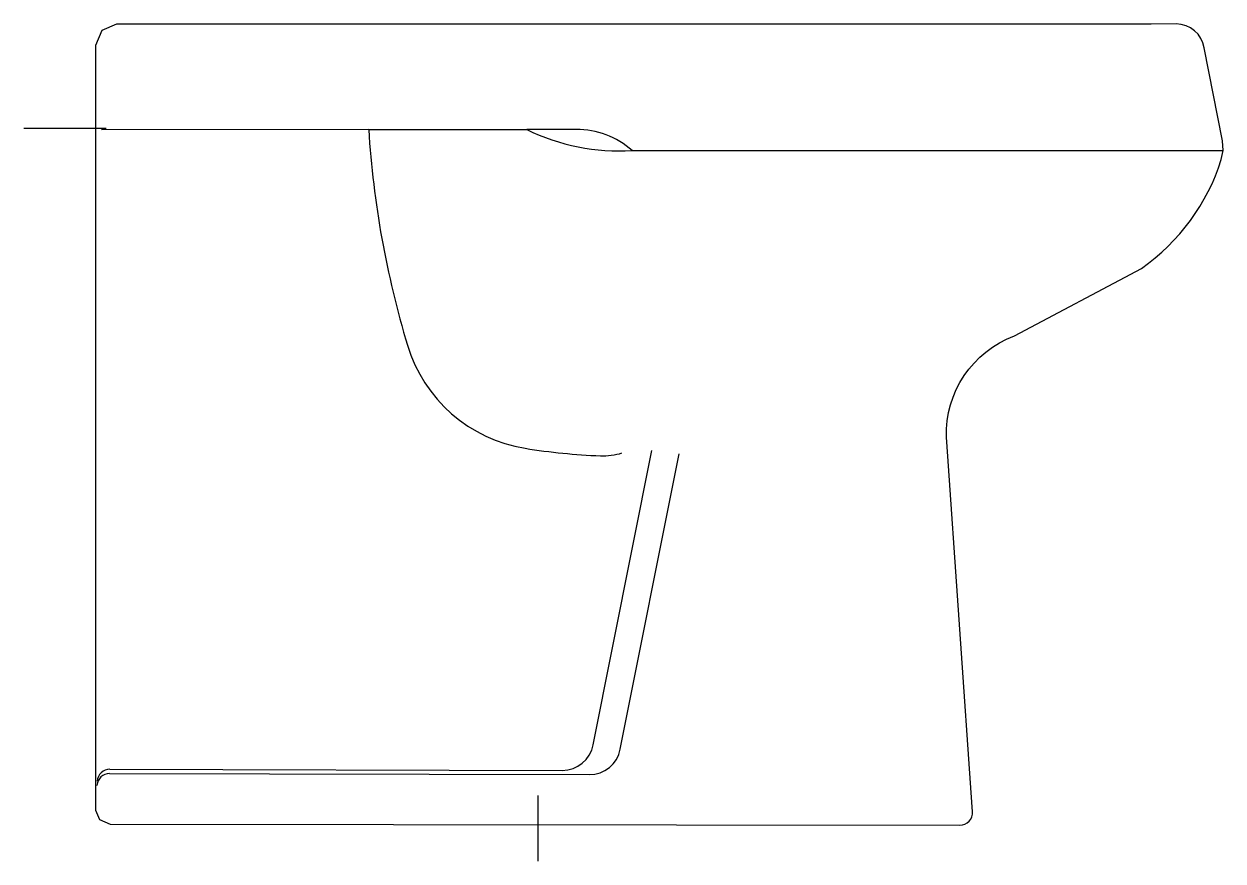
# Model space of a CAD drawing. Extents: x -989.615 to -989.045, y 923.536 to 923.934.
import ezdxf

# ---------------------------------------------------------------- set-up
doc = ezdxf.new("R2010")
doc.units = 0
doc.header["$LTSCALE"] = 0.280255554215243
doc.header["$MEASUREMENT"] = 0
doc.linetypes.add('AXES', pattern=[0.5400000065565109, 0.300000011920929, -0.07999999821186066, 0.07999999821186066, -0.07999999821186066])
doc.linetypes.add('CONTINU', pattern=[0])
doc.layers.get('0').update_dxf_attribs({"linetype": 'CONTINUOUS'})
doc.layers.add('DECA_EIXOS', color=5, linetype='AXES')

msp = doc.modelspace()

# ---------------------------------------------------------------- linework, layer by layer
at = {"linetype": 'CONTINUOUS'}
for p, q in [((-989.451145790665, 923.8836552911744), (-989.5780825510235, 923.8835789325262)), ((-989.4511457906651, 923.8836552911743), (-989.3760811126747, 923.8837146775516)), ((-989.3260355513626, 923.8737055096317), (-989.0453855994838, 923.8737055096317)), ((-989.3410836915236, 923.7287862741151), (-989.341084208477, 923.7287862947352))]:
    msp.add_line(p, q, dxfattribs=at)
at = {"linetype": 'CONTINUOUS', "flags": 128}
for points in [[(-989.0542764317769, 923.9224213737265, 0.365766304476468), (-989.0676814968749, 923.9337644246797), (-989.07945135603, 923.9336243549916), (-989.5708661537623, 923.9336243549916), (-989.5779437143448, 923.9306927273371), (-989.5808753212663, 923.923615158166), (-989.5808753170867, 923.8862077969687, 0.03517576111233035), (-989.5808753170867, 923.8862077969687, 0.54485824399409), (-989.5808753170867, 923.8862077969687), (-989.5808753170867, 923.8862077969687), (-989.5808752806983, 923.5605259202074), (-989.5789851508754, 923.556152883386), (-989.5738819041965, 923.5539471613948), (-989.1703355197428, 923.5534135250897, 0.43577916180284), (-989.1643375105733, 923.5598495143877, 2.026768305496929e-06), (-989.1643375140635, 923.5598495629496, -0.0002442143603848656), (-989.1643371047393, 923.5598437107138), (-989.1767656630989, 923.737579684725, -0.3192376385376673), (-989.1444966384752, 923.7857687361183), (-989.0840981507143, 923.8177679058053, 0.1644877240921432), (-989.0461870626325, 923.8693906227815), (-989.0453856049925, 923.8737054799742), (-989.0456874943418, 923.8782353349119)], [(-989.3525412946773, 923.8837146065845), (-989.3760520619245, 923.8837004637121, 0.1295348744667914), (-989.3260355513627, 923.8737055096318, 0.1828309522416732)]]:
    msp.add_lwpolyline(points, format="xyb", close=True, dxfattribs=at)
at = {"linetype": 'CONTINU'}
for points in [[(-989.6148729566705, 923.884248388324), (-989.5758707172301, 923.884248388324)], [(-989.3445030352752, 923.5915236001571), (-989.3167309142349, 923.7312215810225)], [(-989.3316345095727, 923.589521627126), (-989.3037481131956, 923.7297941930167)], [(-989.5742113366734, 923.5779691760232), (-989.3463599826192, 923.5774354548665)], [(-989.5740888494938, 923.5799710472287), (-989.3592285437453, 923.5794372497083)]]:
    msp.add_lwpolyline(points, dxfattribs=at)
for points in [[(-989.3767761815907, 923.7323541542992, 0.02989092972470767), (-989.3410842132648, 923.7287862949262)], [(-989.3410842132648, 923.7287862949262, 0.08660866175342609), (-989.3308501941876, 923.7301545728913)], [(-989.3592285437453, 923.5794372497083, 0.3578386307674814), (-989.3445030352752, 923.5915236001571)], [(-989.3463599826192, 923.5774354548665, 0.3578352182163244), (-989.3316345095727, 923.589521627126)], [(-989.5742113366734, 923.5779691760232, 0.3964344452589795), (-989.5802056535971, 923.5723302541309)], [(-989.5740888494938, 923.5799710472287, 0.3964416872818278), (-989.5800831755928, 923.5743319752762)]]:
    msp.add_lwpolyline(points, format="xyb", dxfattribs=at)
at = {"linetype": 'CONTINUOUS'}
for centre, radius, start, end in [((-989.0016073295827, 923.9116803491502), 0.4504111808857371, 183.5673080473753, 196.8343154942734), ((-989.365655302496, 923.8015298330276), 0.07006388855387287, 196.8343154940972, 260.8673626091619), ((-989.3291162067039, 924.0288218935484), 0.3002741973956828, 260.8673626088457, 267.7158609179735), ((-989.3291162067042, 924.0288218935483), 0.3002741973956086, 260.8673626087995, 267.7157621989115)]:
    msp.add_arc(centre, radius, start, end, dxfattribs=at)
at = {"layer": 'DECA_EIXOS'}
msp.add_lwpolyline([(-989.3706836150368, 923.5364313036525), (-989.3706836150368, 923.5675813036363)], dxfattribs=at)

doc.saveas('drawing.dxf')
